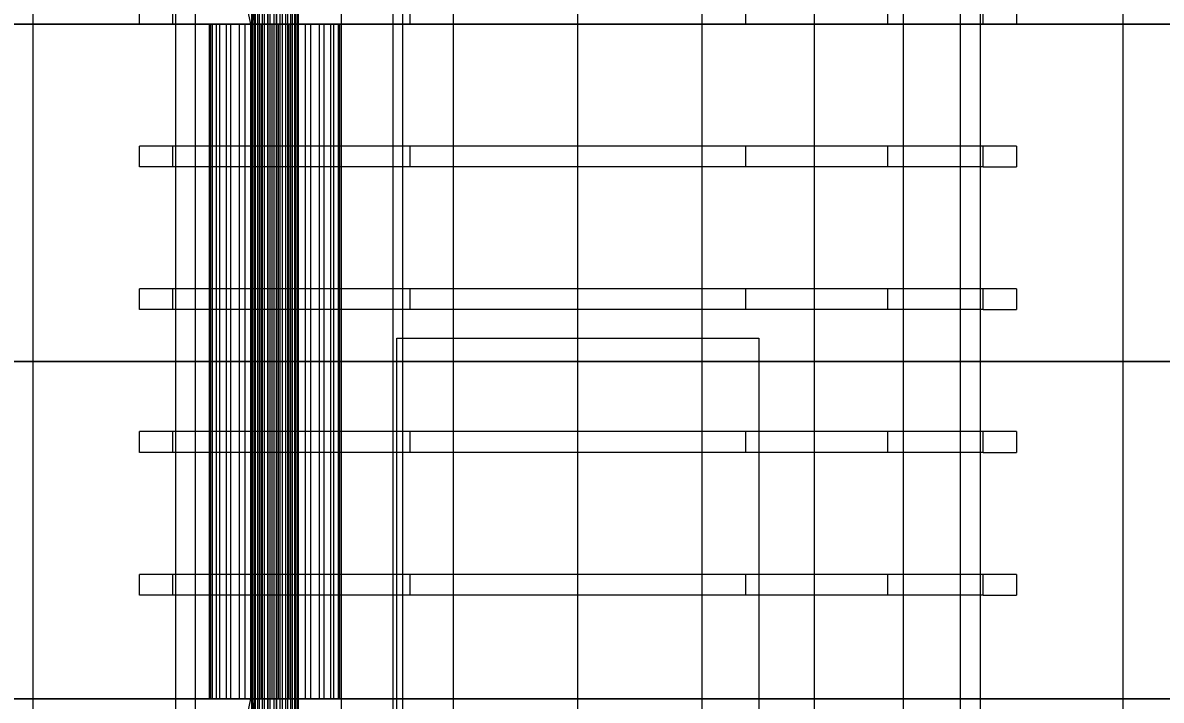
# Model space of a CAD drawing. Header units: millimetres. Extents: x -1970 to 34302, y -65268 to 6837.
# Drawn here: x 9315.6 to 9754.3, y -18130.5 to -17869.5 of the extents above; entities that cross this region are included whole.
import ezdxf

# ---------------------------------------------------------------- set-up
doc = ezdxf.new("R2010")
doc.units = ezdxf.units.MM
for name, color, linetype, lineweight in [('COTAS_O', 1, 'Continuous', 0), ('superior_C01', 7, 'Continuous', 0), ('superior_mezcladora', 7, 'Continuous', 0)]:
    doc.layers.add(name, color=color, linetype=linetype, lineweight=lineweight)
doc.dimstyles.new('R19_100', dxfattribs={"dimtxt": 250, "dimasz": 150, "dimexe": 150, "dimexo": 80, "dimgap": 100, "dimtad": 1, "dimtih": 1, "dimtoh": 1, "dimdsep": 46, "dimcen": 0.09, "dimadec": 0, "dimazin": 0, "dimtfac": 1, "dimtdec": 4, "dimtofl": 0, "dimtmove": 0, "dimatfit": 3, "dimfxl": 1, "dimtolj": 1, "dimtzin": 0, "dimarcsym": 0})

# ---------------------------------------------------------------- blocks, each defined once
blk = doc.blocks.new('*D29')
at = {"layer": 'COTAS_O', "color": 0, "lineweight": -2, "transparency": 16777216}
for p, q in [((10489.53, -17350), (9719.53, -17350)), ((9869.53, -18500), (9869.53, -17500)), ((10489.53, -18650), (9719.53, -18650))]:
    blk.add_line(p, q, dxfattribs=at)
at = {"layer": 'COTAS_O', "color": 0, "transparency": 16777216}
for points in [[(9844.53, -17500), (9894.53, -17500), (9869.53, -17350)], [(9844.53, -18500), (9894.53, -18500), (9869.53, -18650)]]:
    blk.add_solid(points, dxfattribs=at)
at = {"layer": 'Defpoints', "color": 0, "transparency": 16777216}
for p in [(9869.53, -17350), (10569.53, -17350), (10569.53, -18650)]:
    blk.add_point(p, dxfattribs=at)

msp = doc.modelspace()

# ---------------------------------------------------------------- linework, layer by layer
at = {"layer": 'superior_C01'}
for p, q in [((9409.864, -17575), (9409.864, -18425)), ((9413.516, -18425), (9413.516, -17575)), ((9458.254, -18425), (9458.254, -17575)), ((9461.906, -17575), (9461.906, -18425)), ((9382.488, -17771.702), (9403.327, -17870)), ((9405.143, -17870), (9384.305, -17771.702)), ((9403.884, -18148), (9403.884, -17852)), ((9404.08, -18148), (9404.08, -17852)), ((9404.301, -18148), (9404.301, -17852)), ((9404.875, -18148), (9404.875, -17852)), ((9405.302, -18148), (9405.302, -17852)), ((9406.215, -18148), (9406.215, -17852)), ((9406.819, -18148), (9406.819, -17852)), ((9408.009, -18148), (9408.009, -17852)), ((9408.749, -18148), (9408.749, -17852)), ((9410.135, -18148), (9410.135, -17852)), ((9410.96, -18148), (9410.96, -17852)), ((9412.447, -18148), (9412.447, -17852)), ((9413.301, -18148), (9413.301, -17852)), ((9414.788, -18148), (9414.788, -17852)), ((9415.614, -18148), (9415.614, -17852)), ((9416.999, -18148), (9416.999, -17852)), ((9417.739, -18148), (9417.739, -17852)), ((9418.929, -18148), (9418.929, -17852)), ((9419.533, -18148), (9419.533, -17852)), ((9420.446, -18148), (9420.446, -17852)), ((9420.873, -18148), (9420.873, -17852)), ((9421.447, -17852), (9421.447, -18148)), ((9421.668, -18148), (9421.668, -17852)), ((9421.864, -18148), (9421.864, -17852)), ((8974.445, -17870), (9403.327, -17870)), ((9405.143, -17870), (8976.261, -17870)), ((9388.055, -17870), (9387.503, -17870)), ((9387.503, -17870), (9388.679, -17870)), ((9387.503, -18130), (9387.503, -17870)), ((9390.299, -17870), (9388.055, -17870)), ((9388.055, -18130), (9388.055, -17870)), ((9388.679, -17870), (9391.505, -17870)), ((9388.679, -18130), (9388.679, -17870)), ((9394.081, -17870), (9390.299, -17870)), ((9390.299, -18130), (9390.299, -17870)), ((9391.505, -17870), (9395.786, -17870)), ((9391.505, -18130), (9391.505, -17870)), ((9399.144, -17870), (9394.081, -17870)), ((9394.081, -18130), (9394.081, -17870)), ((9395.786, -17870), (9401.233, -17870)), ((9395.786, -18130), (9395.786, -17870)), ((9405.143, -17870), (9399.144, -17870)), ((9399.144, -18130), (9399.144, -17870)), ((9401.233, -17870), (9407.472, -17870)), ((9401.233, -18130), (9401.233, -17870)), ((9403.327, -17870), (9403.327, -18000)), ((9403.327, -17870), (9832.208, -17870)), ((9405.143, -18000), (9405.143, -17870)), ((9834.025, -17870), (9405.143, -17870)), ((9411.669, -17870), (9405.143, -17870)), ((9405.143, -18130), (9405.143, -17870)), ((9407.472, -17870), (9414.08, -17870)), ((9407.472, -18130), (9407.472, -17870)), ((9418.276, -17870), (9411.669, -17870)), ((9411.669, -18130), (9411.669, -17870)), ((9414.08, -17870), (9420.605, -17870)), ((9414.08, -18130), (9414.08, -17870)), ((9424.516, -17870), (9418.276, -17870)), ((9418.276, -18130), (9418.276, -17870)), ((9420.605, -17870), (9426.604, -17870)), ((9420.605, -18130), (9420.605, -17870)), ((9429.962, -17870), (9424.516, -17870)), ((9424.516, -18130), (9424.516, -17870)), ((9426.604, -17870), (9431.667, -17870)), ((9426.604, -18130), (9426.604, -17870)), ((9434.244, -17870), (9429.962, -17870)), ((9429.962, -18130), (9429.962, -17870)), ((9431.667, -17870), (9435.449, -17870)), ((9431.667, -18130), (9431.667, -17870)), ((9437.069, -17870), (9434.244, -17870)), ((9434.244, -18130), (9434.244, -17870)), ((9435.449, -17870), (9437.693, -17870)), ((9435.449, -18130), (9435.449, -17870)), ((9438.246, -17870), (9437.069, -17870)), ((9437.069, -17870), (9437.069, -18130)), ((9437.693, -17870), (9438.246, -17870)), ((9437.693, -18130), (9437.693, -17870)), ((9438.246, -18130), (9438.246, -17870)), ((8974.445, -18000), (9403.327, -18000)), ((9405.143, -18000), (8976.261, -18000)), ((9403.327, -18000), (9403.327, -18130)), ((9403.327, -18000), (9832.208, -18000)), ((9405.143, -18130), (9405.143, -18000)), ((9834.025, -18000), (9405.143, -18000)), ((8974.445, -18130), (9403.327, -18130)), ((9405.143, -18130), (8976.261, -18130)), ((9403.327, -18130), (9382.488, -18228.298)), ((9384.305, -18228.298), (9405.143, -18130)), ((9388.679, -18130), (9387.503, -18130)), ((9387.503, -18130), (9388.055, -18130)), ((9388.055, -18130), (9390.299, -18130)), ((9391.505, -18130), (9388.679, -18130)), ((9390.299, -18130), (9394.081, -18130)), ((9395.786, -18130), (9391.505, -18130)), ((9394.081, -18130), (9399.144, -18130)), ((9401.233, -18130), (9395.786, -18130)), ((9399.144, -18130), (9405.143, -18130)), ((9407.472, -18130), (9401.233, -18130)), ((9403.327, -18130), (9832.208, -18130)), ((9834.025, -18130), (9405.143, -18130)), ((9405.143, -18130), (9411.669, -18130)), ((9414.08, -18130), (9407.472, -18130)), ((9411.669, -18130), (9418.276, -18130)), ((9420.605, -18130), (9414.08, -18130)), ((9418.276, -18130), (9424.516, -18130)), ((9426.604, -18130), (9420.605, -18130)), ((9424.516, -18130), (9429.962, -18130)), ((9431.667, -18130), (9426.604, -18130)), ((9429.962, -18130), (9434.244, -18130)), ((9435.449, -18130), (9431.667, -18130)), ((9434.244, -18130), (9437.069, -18130)), ((9437.693, -18130), (9435.449, -18130)), ((9437.069, -18130), (9438.246, -18130)), ((9438.246, -18130), (9437.693, -18130))]:
    msp.add_line(p, q, dxfattribs=at)
at = {"layer": 'superior_mezcladora'}
for p, q in [((9319.529, -18465), (9319.529, -17705)), ((9739.529, -17705), (9739.529, -18465)), ((9374.529, -18420), (9374.529, -17760)), ((9382.115, -18420), (9382.115, -17760)), ((9404.131, -18420), (9404.131, -17760)), ((9438.422, -18420), (9438.422, -17760)), ((9481.631, -18420), (9481.631, -17760)), ((9529.529, -18420), (9529.529, -17760)), ((9577.426, -18420), (9577.426, -17760)), ((9620.635, -18420), (9620.635, -17760)), ((9654.926, -18420), (9654.926, -17760)), ((9676.942, -18420), (9676.942, -17760)), ((9684.529, -17760), (9684.529, -18420)), ((9374.529, -18400), (9374.529, -17780)), ((9684.529, -17780), (9684.529, -18400)), ((9360.579, -17870), (9360.579, -17862)), ((9373.439, -17870), (9373.439, -17862)), ((9410.063, -17870), (9410.063, -17862)), ((9464.874, -17870), (9464.874, -17862)), ((9529.529, -17870), (9529.529, -17862)), ((9594.183, -17870), (9594.183, -17862)), ((9648.994, -17870), (9648.994, -17862)), ((9685.618, -17870), (9685.618, -17862)), ((9698.479, -17862), (9698.479, -17870)), ((9373.439, -17870), (9360.579, -17870)), ((9410.063, -17870), (9373.439, -17870)), ((9464.874, -17870), (9410.063, -17870)), ((9529.529, -17870), (9464.874, -17870)), ((9594.183, -17870), (9529.529, -17870)), ((9648.994, -17870), (9594.183, -17870)), ((9685.618, -17870), (9648.994, -17870)), ((9685.618, -17870), (9698.479, -17870)), ((9373.439, -17917), (9360.579, -17917)), ((9360.579, -17925), (9360.579, -17917)), ((9410.063, -17917), (9373.439, -17917)), ((9373.439, -17925), (9373.439, -17917)), ((9464.874, -17917), (9410.063, -17917)), ((9410.063, -17925), (9410.063, -17917)), ((9529.529, -17917), (9464.874, -17917)), ((9464.874, -17925), (9464.874, -17917)), ((9594.183, -17917), (9529.529, -17917)), ((9529.529, -17925), (9529.529, -17917)), ((9648.994, -17917), (9594.183, -17917)), ((9594.183, -17925), (9594.183, -17917)), ((9685.618, -17917), (9648.994, -17917)), ((9648.994, -17925), (9648.994, -17917)), ((9698.479, -17917), (9685.618, -17917)), ((9685.618, -17925), (9685.618, -17917)), ((9698.479, -17917), (9698.479, -17925)), ((9373.439, -17925), (9360.579, -17925)), ((9410.063, -17925), (9373.439, -17925)), ((9464.874, -17925), (9410.063, -17925)), ((9529.529, -17925), (9464.874, -17925)), ((9594.183, -17925), (9529.529, -17925)), ((9648.994, -17925), (9594.183, -17925)), ((9685.618, -17925), (9648.994, -17925)), ((9685.618, -17925), (9698.479, -17925)), ((9373.439, -17972), (9360.579, -17972)), ((9360.579, -17980), (9360.579, -17972)), ((9410.063, -17972), (9373.439, -17972)), ((9373.439, -17980), (9373.439, -17972)), ((9464.874, -17972), (9410.063, -17972)), ((9410.063, -17980), (9410.063, -17972)), ((9529.529, -17972), (9464.874, -17972)), ((9464.874, -17980), (9464.874, -17972)), ((9594.183, -17972), (9529.529, -17972)), ((9529.529, -17980), (9529.529, -17972)), ((9648.994, -17972), (9594.183, -17972)), ((9594.183, -17980), (9594.183, -17972)), ((9685.618, -17972), (9648.994, -17972)), ((9648.994, -17980), (9648.994, -17972)), ((9698.479, -17972), (9685.618, -17972)), ((9685.618, -17980), (9685.618, -17972)), ((9698.479, -17972), (9698.479, -17980)), ((9373.439, -17980), (9360.579, -17980)), ((9410.063, -17980), (9373.439, -17980)), ((9464.874, -17980), (9410.063, -17980)), ((9529.529, -17980), (9464.874, -17980)), ((9594.183, -17980), (9529.529, -17980)), ((9648.994, -17980), (9594.183, -17980)), ((9685.618, -17980), (9648.994, -17980)), ((9685.618, -17980), (9698.479, -17980)), ((9459.779, -18189), (9459.779, -17991)), ((9459.779, -17991), (9599.279, -17991)), ((9599.279, -17991), (9599.279, -18189)), ((9373.439, -18027), (9360.579, -18027)), ((9360.579, -18035), (9360.579, -18027)), ((9410.063, -18027), (9373.439, -18027)), ((9373.439, -18035), (9373.439, -18027)), ((9464.874, -18027), (9410.063, -18027)), ((9410.063, -18035), (9410.063, -18027)), ((9529.529, -18027), (9464.874, -18027)), ((9464.874, -18035), (9464.874, -18027)), ((9594.183, -18027), (9529.529, -18027)), ((9529.529, -18035), (9529.529, -18027)), ((9648.994, -18027), (9594.183, -18027)), ((9594.183, -18035), (9594.183, -18027)), ((9685.618, -18027), (9648.994, -18027)), ((9648.994, -18035), (9648.994, -18027)), ((9698.479, -18027), (9685.618, -18027)), ((9685.618, -18035), (9685.618, -18027)), ((9698.479, -18027), (9698.479, -18035)), ((9373.439, -18035), (9360.579, -18035)), ((9410.063, -18035), (9373.439, -18035)), ((9464.874, -18035), (9410.063, -18035)), ((9529.529, -18035), (9464.874, -18035)), ((9594.183, -18035), (9529.529, -18035)), ((9648.994, -18035), (9594.183, -18035)), ((9685.618, -18035), (9648.994, -18035)), ((9685.618, -18035), (9698.479, -18035)), ((9373.439, -18082), (9360.579, -18082)), ((9360.579, -18090), (9360.579, -18082)), ((9410.063, -18082), (9373.439, -18082)), ((9373.439, -18090), (9373.439, -18082)), ((9464.874, -18082), (9410.063, -18082)), ((9410.063, -18090), (9410.063, -18082)), ((9529.529, -18082), (9464.874, -18082)), ((9464.874, -18090), (9464.874, -18082)), ((9594.183, -18082), (9529.529, -18082)), ((9529.529, -18090), (9529.529, -18082)), ((9648.994, -18082), (9594.183, -18082)), ((9594.183, -18090), (9594.183, -18082)), ((9685.618, -18082), (9648.994, -18082)), ((9648.994, -18090), (9648.994, -18082)), ((9698.479, -18082), (9685.618, -18082)), ((9685.618, -18090), (9685.618, -18082)), ((9698.479, -18082), (9698.479, -18090)), ((9373.439, -18090), (9360.579, -18090)), ((9410.063, -18090), (9373.439, -18090)), ((9464.874, -18090), (9410.063, -18090)), ((9529.529, -18090), (9464.874, -18090)), ((9594.183, -18090), (9529.529, -18090)), ((9648.994, -18090), (9594.183, -18090)), ((9685.618, -18090), (9648.994, -18090)), ((9685.618, -18090), (9698.479, -18090))]:
    msp.add_line(p, q, dxfattribs=at)

# ---------------------------------------------------------------- dimensions: what is measured, and where the dimension line sits
at = {"layer": 'COTAS_O'}
dim = msp.add_aligned_dim(p1=(10569.529, -18650), p2=(10569.529, -17350), distance=700, text='<> O', dimstyle='R19_100', dxfattribs=at)
dim.commit()
dim.dimension.update_dxf_attribs({"geometry": '*D29', "text_midpoint": (9869.529, -18000)})

doc.saveas('drawing.dxf')
